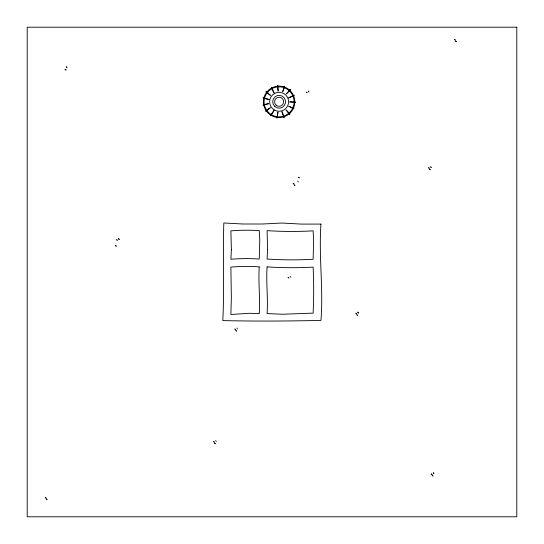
<?xml version="1.0" encoding="UTF-8"?>
<svg xmlns="http://www.w3.org/2000/svg" width="544" height="544" viewBox="0 0 544 544"><rect width="100%" height="100%" fill="white"/><g stroke="black" fill="none" stroke-linecap="round" stroke-linejoin="round"><path stroke-width="0.82" d="M66.973 67.796L66.293 66.708L66.776 67.646M237.449 328.991L236.858 327.978M431.011 167.117L431.174 167.654L430.59 166.641M119.041 239.414L118.565 238.469L119.245 239.564M216.254 441.476L215.662 440.524M298.289 181.982L297.697 181.036M290.782 277.304L290.19 276.352M308.931 91.95L308.761 91.474M358.265 312.95L357.782 312.011L358.462 313.099M433.731 473.647L433.248 472.702L433.928 473.797M308.734 91.793L308.339 90.998M276.998 118.021C278.31 106.529 278.242 114.206 276.903 118.007M66.028 69.999L64.96 69.292L66.035 69.992M456.266 41.63L455.348 40.977M283.764 87.768L284.288 86.238L284.662 86.367L284.138 87.89M270.49 115.702C276.678 105.706 273.299 112.601 270.49 115.702L271.32 114.315M266.172 91.746L270.511 95.37L265.934 92.058L266.172 91.746L268.75 93.684M289.061 90.868L290.163 89.685L290.448 89.95M290.374 89.889L286.389 93.894L290.163 89.685M288.102 112.458L289.768 114.22L286.056 109.963L289.911 114.09L288.395 112.207M267.981 109.296L269.198 108.446M292.638 95.86L294.127 95.22C290.673 97.587 283.383 100.008 294.127 95.22M284.063 117.388C280.432 106.209 282.078 113.71 284.063 117.388L283.594 115.845M277.814 85.456L278.12 91.1L277.617 85.469M277.909 85.442L277.522 85.476L277.664 87.088M456.28 41.596L455.926 41.228M454.58 39.562L455.382 40.079L454.39 39.426M306.673 92.283L307.081 92.677L306.095 92.024M428.917 167.926L429.332 168.32L428.339 167.668M298.921 177.507L299.336 177.902L298.343 177.249M293.631 183.525L294.012 183.947L293.053 183.267M294.596 185.028L295.011 185.422L294.018 184.77M288.524 277.644L288.905 278.059L287.946 277.386M356.204 313.439L356.619 313.827L355.626 313.181M357.17 314.942L357.585 315.336L356.592 314.684M116.987 239.897L117.361 240.319L116.402 239.639M115.525 245.67L116.328 246.194L115.335 245.541M235.192 329.263L235.606 329.657L234.614 329.004M236.157 330.766L236.538 331.187L235.579 330.507M431.283 474.001L432.086 474.524L431.093 473.872M432.636 475.633L433.044 476.027L432.058 475.374M213.996 441.81L214.404 442.204L213.411 441.551M214.955 443.319L215.336 443.734L214.377 443.061M45.363 497.61L46.165 498.134L45.172 497.481M46.328 499.113L47.124 499.637L46.138 498.984M284.662 86.367L282.737 91.678L284.288 86.238M429.304 169.17L430.297 169.823L429.889 169.429M295.487 102.19L289.843 101.905L295.487 102.19M259.257 266.88C258.155 282.526 260.338 298.064 259.257 313.691L249.798 313.276L230.874 314.486L231.356 297.786L230.874 267.104A183.151 183.151 0 0 1 259.257 266.873M267.09 266.88C265.989 282.479 268.165 297.976 267.09 313.555L282.438 314.248L313.126 313.126A490.79 490.79 0 0 0 313.126 267.104A382.112 382.112 0 0 1 267.09 266.873M320.96 224.087C318.662 256.21 323.496 288.272 320.96 320.389C288.232 321.137 255.53 321.334 222.795 320.586C224.468 288.062 222.734 255.53 223.829 222.992L242.998 224.006L262.582 224.006L281.792 223.04L301.376 224.087L320.96 224.087M231.39 249.75L230.874 259.27A183.151 183.151 0 0 1 259.257 259.039L259.774 240.054L259.257 230.649A183.151 183.151 0 0 0 230.874 230.874L231.39 249.75M267.607 249.519L267.09 259.046A382.112 382.112 0 0 0 313.126 259.27L313.643 240.285L313.099 230.846A382.112 382.112 0 0 1 267.09 230.642L267.607 249.519M263.208 97.879C274.625 100.674 267.022 99.593 263.208 97.879M288.864 106.257C294.828 109.46 296.698 109.84 288.864 106.257M270.252 107.821C263.18 112.737 264.955 112.03 270.252 107.821M271.374 87.346C272.653 91.331 276.93 97.702 271.374 87.346M268.559 103.693C260.1 105.305 262.011 105.386 268.559 103.693M516.8 27.2L27.2 27.2L27.2 516.8L516.8 516.8L516.8 27.2M274.856 106.583A6.426 6.426 0 0 0 285.41 103.061A6.426 6.426 0 0 0 277.08 95.683A6.426 6.426 0 0 0 274.856 106.583M276.107 105.176A4.542 4.542 0 0 0 283.567 102.687A4.542 4.542 0 0 0 277.678 97.471A4.542 4.542 0 0 0 276.107 105.176M271.381 114.696A15.014 15.008 0 0 0 294.114 102.068A15.014 15.008 0 0 0 271.81 88.699A15.014 15.008 0 0 0 271.381 114.696M274.244 109.908A9.479 9.479 0 0 0 288.599 101.939A9.479 9.479 0 0 0 274.516 93.493A9.479 9.479 0 0 0 274.244 109.908M271.034 115.28A15.694 15.694 0 0 0 294.794 102.082A15.694 15.694 0 0 0 271.483 88.101A15.694 15.694 0 0 0 271.034 115.28"/></g></svg>
